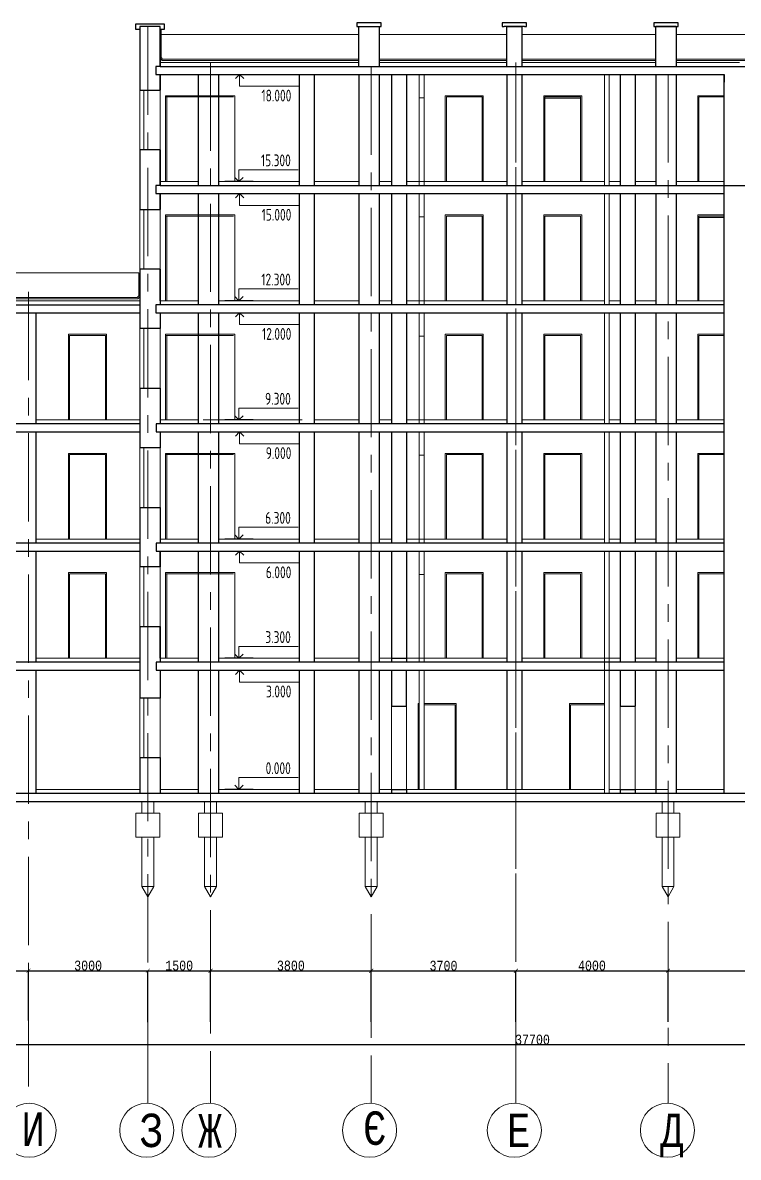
# Model space of a CAD drawing. Header units: millimetres. Extents: x -689206 to 4969298, y -1019800 to 703299.
# Drawn here: x -173477 to -155475, y -533390 to -504830 of the extents above; entities that cross this region are included whole.
import ezdxf

# ---------------------------------------------------------------- set-up
doc = ezdxf.new("R2010")
doc.units = ezdxf.units.MM
doc.linetypes.add('осеваяX2', pattern=[101.6, 63.5, -12.7, 12.7, -12.7])
doc.layers.add('РАЗМЕРЫ', color=7, linetype='Continuous', lineweight=9)
doc.layers.add('разрез1-1', color=7, linetype='Continuous')
doc.layers.add('сетка', color=104, linetype='Continuous')
doc.styles.add('Аннотативный', font='isocteur.ttf', dxfattribs={"width": 0.7, "height": 250})
doc.dimstyles.new('Аннотативный', dxfattribs={"dimscale": 0, "dimtxt": 250, "dimasz": 100, "dimexe": 1.25, "dimexo": 0.625, "dimtad": 1, "dimdec": 0, "dimtxsty": 'Аннотативный', "dimblk": 'ARCHTICK', "dimcen": 2.5, "dimadec": 0, "dimazin": 0, "dimtfac": 1, "dimtdec": 0, "dimtmove": 0, "dimatfit": 3, "dimfxl": 1, "dimarcsym": 0})

# ---------------------------------------------------------------- blocks, each defined once
blk = doc.blocks.new('_ArchTick')
at = {"color": 0, "linetype": 'ByBlock', "const_width": 0.15}
blk.add_lwpolyline([(-0.5, -0.5), (0.5, 0.5)], dxfattribs=at)
blk = doc.blocks.new('*D3248')
at = {"layer": 'Defpoints', "color": 0, "lineweight": 13, "ltscale": 35, "transparency": 16777216}
for p in [(-175053, -528692), (-173333, -528692), (-173333, -529950)]:
    blk.add_point(p, dxfattribs=at)
at = {"layer": 'РАЗМЕРЫ', "color": 0, "lineweight": -2, "ltscale": 35, "transparency": 16777216}
for p, q in [((-175053, -528691), (-175053, -528690)), ((-175053, -528692), (-173333, -528692)), ((-173333, -529949), (-173333, -528690))]:
    blk.add_line(p, q, dxfattribs=at)
at = {"layer": 'РАЗМЕРЫ', "color": 0, "lineweight": -2, "ltscale": 35, "transparency": 16777216, "xscale": 100, "yscale": 100, "zscale": 100, "rotation": 180}
blk.add_blockref('_ArchTick', (-175053, -528692), dxfattribs=at)
at = {"layer": 'РАЗМЕРЫ', "color": 0, "lineweight": -2, "ltscale": 35, "transparency": 16777216, "xscale": 100, "yscale": 100, "zscale": 100}
blk.add_blockref('_ArchTick', (-173333, -528692), dxfattribs=at)
at = {"layer": 'РАЗМЕРЫ', "color": 0, "lineweight": 5, "ltscale": 35, "transparency": 16777216, "insert": (-174193, -528566), "char_height": 250, "attachment_point": 5, "style": 'Аннотативный'}
blk.add_mtext('1800', dxfattribs=at)
blk = doc.blocks.new('*D3249')
at = {"layer": 'Defpoints', "color": 0, "lineweight": 13, "ltscale": 35, "transparency": 16777216}
for p in [(-173333, -528692), (-170331, -528692), (-170331, -529987)]:
    blk.add_point(p, dxfattribs=at)
at = {"layer": 'РАЗМЕРЫ', "color": 0, "lineweight": -2, "ltscale": 35, "transparency": 16777216}
for p, q in [((-173333, -528691), (-173333, -528690)), ((-173333, -528692), (-170331, -528692)), ((-170331, -529986), (-170331, -528690))]:
    blk.add_line(p, q, dxfattribs=at)
at = {"layer": 'РАЗМЕРЫ', "color": 0, "lineweight": -2, "ltscale": 35, "transparency": 16777216, "xscale": 100, "yscale": 100, "zscale": 100, "rotation": 180}
blk.add_blockref('_ArchTick', (-173333, -528692), dxfattribs=at)
at = {"layer": 'РАЗМЕРЫ', "color": 0, "lineweight": -2, "ltscale": 35, "transparency": 16777216, "xscale": 100, "yscale": 100, "zscale": 100}
blk.add_blockref('_ArchTick', (-170331, -528692), dxfattribs=at)
at = {"layer": 'РАЗМЕРЫ', "color": 0, "lineweight": 5, "ltscale": 35, "transparency": 16777216, "insert": (-171832, -528566), "char_height": 250, "attachment_point": 5, "style": 'Аннотативный'}
blk.add_mtext('3000', dxfattribs=at)
blk = doc.blocks.new('*D3250')
at = {"layer": 'Defpoints', "color": 0, "lineweight": 13, "ltscale": 35, "transparency": 16777216}
for p in [(-170331, -528692), (-168751, -528692), (-168751, -529983)]:
    blk.add_point(p, dxfattribs=at)
at = {"layer": 'РАЗМЕРЫ', "color": 0, "lineweight": -2, "ltscale": 35, "transparency": 16777216}
for p, q in [((-170331, -528691), (-170331, -528690)), ((-170331, -528692), (-168751, -528692)), ((-168751, -529982), (-168751, -528690))]:
    blk.add_line(p, q, dxfattribs=at)
at = {"layer": 'РАЗМЕРЫ', "color": 0, "lineweight": -2, "ltscale": 35, "transparency": 16777216, "xscale": 100, "yscale": 100, "zscale": 100, "rotation": 180}
blk.add_blockref('_ArchTick', (-170331, -528692), dxfattribs=at)
at = {"layer": 'РАЗМЕРЫ', "color": 0, "lineweight": -2, "ltscale": 35, "transparency": 16777216, "xscale": 100, "yscale": 100, "zscale": 100}
blk.add_blockref('_ArchTick', (-168751, -528692), dxfattribs=at)
at = {"layer": 'РАЗМЕРЫ', "color": 0, "lineweight": 5, "ltscale": 35, "transparency": 16777216, "insert": (-169541, -528566), "char_height": 250, "attachment_point": 5, "style": 'Аннотативный'}
blk.add_mtext('1500', dxfattribs=at)
blk = doc.blocks.new('*D3251')
at = {"layer": 'Defpoints', "color": 0, "lineweight": 13, "ltscale": 35, "transparency": 16777216}
for p in [(-168751, -528692), (-164711, -528692), (-164711, -529983)]:
    blk.add_point(p, dxfattribs=at)
at = {"layer": 'РАЗМЕРЫ', "color": 0, "lineweight": -2, "ltscale": 35, "transparency": 16777216}
for p, q in [((-168751, -528691), (-168751, -528690)), ((-168751, -528692), (-164711, -528692)), ((-164711, -529982), (-164711, -528690))]:
    blk.add_line(p, q, dxfattribs=at)
at = {"layer": 'РАЗМЕРЫ', "color": 0, "lineweight": -2, "ltscale": 35, "transparency": 16777216, "xscale": 100, "yscale": 100, "zscale": 100, "rotation": 180}
blk.add_blockref('_ArchTick', (-168751, -528692), dxfattribs=at)
at = {"layer": 'РАЗМЕРЫ', "color": 0, "lineweight": -2, "ltscale": 35, "transparency": 16777216, "xscale": 100, "yscale": 100, "zscale": 100}
blk.add_blockref('_ArchTick', (-164711, -528692), dxfattribs=at)
at = {"layer": 'РАЗМЕРЫ', "color": 0, "lineweight": 5, "ltscale": 35, "transparency": 16777216, "insert": (-166731, -528566), "char_height": 250, "attachment_point": 5, "style": 'Аннотативный'}
blk.add_mtext('3800', dxfattribs=at)
blk = doc.blocks.new('*D3252')
at = {"layer": 'Defpoints', "color": 0, "lineweight": 13, "ltscale": 35, "transparency": 16777216}
for p in [(-164711, -528692), (-161071, -528696), (-161071, -529983)]:
    blk.add_point(p, dxfattribs=at)
at = {"layer": 'РАЗМЕРЫ', "color": 0, "lineweight": -2, "ltscale": 35, "transparency": 16777216}
for p, q in [((-164711, -528692), (-164711, -528697)), ((-164711, -528696), (-161071, -528696)), ((-161071, -529982), (-161071, -528694))]:
    blk.add_line(p, q, dxfattribs=at)
at = {"layer": 'РАЗМЕРЫ', "color": 0, "lineweight": -2, "ltscale": 35, "transparency": 16777216, "xscale": 100, "yscale": 100, "zscale": 100, "rotation": 180}
blk.add_blockref('_ArchTick', (-164711, -528696), dxfattribs=at)
at = {"layer": 'РАЗМЕРЫ', "color": 0, "lineweight": -2, "ltscale": 35, "transparency": 16777216, "xscale": 100, "yscale": 100, "zscale": 100}
blk.add_blockref('_ArchTick', (-161071, -528696), dxfattribs=at)
at = {"layer": 'РАЗМЕРЫ', "color": 0, "lineweight": 5, "ltscale": 35, "transparency": 16777216, "insert": (-162891, -528570), "char_height": 250, "attachment_point": 5, "style": 'Аннотативный'}
blk.add_mtext('3700', dxfattribs=at)
blk = doc.blocks.new('*D3253')
at = {"layer": 'Defpoints', "color": 0, "lineweight": 13, "ltscale": 35, "transparency": 16777216}
for p in [(-161071, -528692), (-157243, -528692), (-157243, -529982)]:
    blk.add_point(p, dxfattribs=at)
at = {"layer": 'РАЗМЕРЫ', "color": 0, "lineweight": -2, "ltscale": 35, "transparency": 16777216}
for p, q in [((-161071, -528691), (-161071, -528690)), ((-161071, -528692), (-157243, -528692)), ((-157243, -529981), (-157243, -528690))]:
    blk.add_line(p, q, dxfattribs=at)
at = {"layer": 'РАЗМЕРЫ', "color": 0, "lineweight": -2, "ltscale": 35, "transparency": 16777216, "xscale": 100, "yscale": 100, "zscale": 100, "rotation": 180}
blk.add_blockref('_ArchTick', (-161071, -528692), dxfattribs=at)
at = {"layer": 'РАЗМЕРЫ', "color": 0, "lineweight": -2, "ltscale": 35, "transparency": 16777216, "xscale": 100, "yscale": 100, "zscale": 100}
blk.add_blockref('_ArchTick', (-157243, -528692), dxfattribs=at)
at = {"layer": 'РАЗМЕРЫ', "color": 0, "lineweight": 5, "ltscale": 35, "transparency": 16777216, "insert": (-159157, -528566), "char_height": 250, "attachment_point": 5, "style": 'Аннотативный'}
blk.add_mtext('4000', dxfattribs=at)
blk = doc.blocks.new('*D3254')
at = {"layer": 'Defpoints', "color": 0, "lineweight": 13, "ltscale": 35, "transparency": 16777216}
for p in [(-157243, -528692), (-152449, -528692), (-152449, -529987)]:
    blk.add_point(p, dxfattribs=at)
at = {"layer": 'РАЗМЕРЫ', "color": 0, "lineweight": -2, "ltscale": 35, "transparency": 16777216}
for p, q in [((-157243, -528691), (-157243, -528690)), ((-157243, -528692), (-152449, -528692)), ((-152449, -529986), (-152449, -528690))]:
    blk.add_line(p, q, dxfattribs=at)
at = {"layer": 'РАЗМЕРЫ', "color": 0, "lineweight": -2, "ltscale": 35, "transparency": 16777216, "xscale": 100, "yscale": 100, "zscale": 100, "rotation": 180}
blk.add_blockref('_ArchTick', (-157243, -528692), dxfattribs=at)
at = {"layer": 'РАЗМЕРЫ', "color": 0, "lineweight": -2, "ltscale": 35, "transparency": 16777216, "xscale": 100, "yscale": 100, "zscale": 100}
blk.add_blockref('_ArchTick', (-152449, -528692), dxfattribs=at)
at = {"layer": 'РАЗМЕРЫ', "color": 0, "lineweight": 5, "ltscale": 35, "transparency": 16777216, "insert": (-154846, -528566), "char_height": 250, "attachment_point": 5, "style": 'Аннотативный'}
blk.add_mtext('5050', dxfattribs=at)
blk = doc.blocks.new('*D3257')
at = {"layer": 'Defpoints', "color": 0, "lineweight": 13, "ltscale": 35, "transparency": 16777216}
for p in [(-179533, -530555), (-179533, -530555), (-141774, -530555)]:
    blk.add_point(p, dxfattribs=at)
at = {"layer": 'РАЗМЕРЫ', "color": 0, "lineweight": -2, "ltscale": 35, "transparency": 16777216}
for p, q in [((-179533, -530554), (-179533, -530554)), ((-141774, -530555), (-179533, -530555)), ((-141774, -530554), (-141774, -530554))]:
    blk.add_line(p, q, dxfattribs=at)
at = {"layer": 'РАЗМЕРЫ', "color": 0, "lineweight": -2, "ltscale": 35, "transparency": 16777216, "xscale": 100, "yscale": 100, "zscale": 100, "rotation": 180}
blk.add_blockref('_ArchTick', (-179533, -530555), dxfattribs=at)
at = {"layer": 'РАЗМЕРЫ', "color": 0, "lineweight": -2, "ltscale": 35, "transparency": 16777216, "xscale": 100, "yscale": 100, "zscale": 100}
blk.add_blockref('_ArchTick', (-141774, -530555), dxfattribs=at)
at = {"layer": 'РАЗМЕРЫ', "color": 0, "lineweight": 5, "ltscale": 35, "transparency": 16777216, "insert": (-160653, -530429), "char_height": 250, "attachment_point": 5, "style": 'Аннотативный'}
blk.add_mtext('37700', dxfattribs=at)

msp = doc.modelspace()

# ---------------------------------------------------------------- linework, layer by layer
at = {"layer": 'РАЗМЕРЫ', "linetype": 'ByBlock', "lineweight": 30, "ltscale": 35}
for p, q in [((-170631.4, -504930), (-170631.4, -504855)), ((-170631.4, -504855), (-170021.4, -504855)), ((-170631.4, -505005), (-170631.4, -504930)), ((-170021.4, -504855), (-169921.4, -504855)), ((-169921.4, -504855), (-169921.4, -505005)), ((-170531.4, -505005), (-170631.4, -505005)), ((-169921.4, -505005), (-170021.4, -505005))]:
    msp.add_line(p, q, dxfattribs=at)
at = {"layer": 'РАЗМЕРЫ', "lineweight": 30, "ltscale": 35}
for p, q in [((-170021.4, -504930), (-170531.4, -504930)), ((-170531.4, -504930), (-170531.4, -505130)), ((-170021.4, -505830), (-170021.4, -504930)), ((-165021.4, -505931.8), (-165021.4, -504930)), ((-165021.4, -504930), (-164511.4, -504930)), ((-164511.4, -504930), (-164511.4, -505932)), ((-157551.4, -505934.6), (-157551.4, -504930)), ((-157551.4, -504930), (-157041.4, -504930)), ((-157041.4, -504930), (-157041.4, -505934.8)), ((-170531.4, -505130), (-170531.4, -506530)), ((-170021.4, -505130), (-170021.4, -505930)), ((-170021.4, -505930), (-170021.4, -505130)), ((-170021.4, -505930), (-170131.4, -505930)), ((-170131.4, -505930), (-170131.4, -506130)), ((-170021.4, -505930), (-152649, -505936.4)), ((-170131.4, -506130), (-170021.4, -506130)), ((-170021.4, -506130), (-155829, -506130)), ((-170021.4, -506530), (-170021.4, -506130)), ((-170021.4, -506530), (-170021.4, -506130)), ((-170021.4, -506130), (-170021.4, -506530)), ((-170021.4, -506530), (-170021.4, -506330)), ((-169061.4, -506130), (-169061.4, -508930)), ((-168551.4, -506130), (-168551.4, -508930)), ((-166521.4, -506130), (-166521.4, -508930)), ((-166141.4, -506130), (-166141.4, -508930)), ((-165021.4, -506130), (-165021.4, -508930)), ((-164511.4, -506130), (-164511.4, -508930)), ((-164200.5, -506130), (-164200.5, -508930)), ((-163820.5, -506130), (-163820.5, -508930)), ((-161301, -506130), (-161301, -508930)), ((-160921, -506130), (-160921, -508930)), ((-158451, -506130), (-158451, -508930)), ((-158071, -506130), (-158071, -508930)), ((-157551.4, -506130), (-157551.4, -508930)), ((-157041.4, -506130), (-157041.4, -508930)), ((-155829, -506130), (-155829, -506330)), ((-155829, -506330), (-155829, -506130)), ((-155829, -524230), (-155829, -506330)), ((-170531.4, -506530), (-170021.4, -506530)), ((-170021.4, -508030), (-170531.4, -508030)), ((-170531.4, -508030), (-170531.4, -509530)), ((-170021.4, -508930), (-170021.4, -508030)), ((-170021.4, -508830), (-170021.4, -508030)), ((-170021.4, -508830), (-170021.4, -508030)), ((-170021.4, -508030), (-170021.4, -508930)), ((-170021.4, -508930), (-170131.4, -508930)), ((-170131.4, -508930), (-170131.4, -509130)), ((-170021.4, -508930), (-152649, -508930)), ((-155829, -509130), (-155829, -508830)), ((-170131.4, -509130), (-170021.4, -509130)), ((-170021.4, -509330), (-170021.4, -509130)), ((-170021.4, -509130), (-155829, -509130)), ((-170021.4, -509530), (-170021.4, -509130)), ((-170021.4, -509130), (-170021.4, -509530)), ((-169061.4, -509130), (-169061.4, -511930)), ((-168551.4, -509130), (-168551.4, -511930)), ((-166521.4, -509130), (-166521.4, -511930)), ((-166141.4, -509130), (-166141.4, -511930)), ((-165021.4, -509130), (-165021.4, -511930)), ((-164511.4, -509130), (-164511.4, -511930)), ((-164200.5, -509130), (-164200.5, -511930)), ((-163820.5, -509130), (-163820.5, -511930)), ((-161301, -509130), (-161301, -511930)), ((-160921, -509130), (-160921, -511930)), ((-158451, -509130), (-158451, -511930)), ((-158071, -509130), (-158071, -511930)), ((-157551.4, -509130), (-157551.4, -511930)), ((-157041.4, -509130), (-157041.4, -511930)), ((-170531.4, -509530), (-170021.4, -509530)), ((-170021.4, -511030), (-170531.4, -511030)), ((-170531.4, -511030), (-170531.4, -512530)), ((-170021.4, -511830), (-170021.4, -511030)), ((-170021.4, -511030), (-170021.4, -511930)), ((-179333, -511930), (-170531.4, -511930)), ((-170021.4, -511930), (-170131.4, -511930)), ((-170131.4, -511930), (-170131.4, -512130)), ((-155829, -511930), (-170021.4, -511930)), ((-155829, -512130), (-155829, -511830)), ((-179333, -512130), (-170531.4, -512130)), ((-173143, -512130), (-173143, -514930)), ((-170131.4, -512130), (-170021.4, -512130)), ((-170021.4, -512130), (-155829, -512130)), ((-170021.4, -512130), (-170021.4, -512530)), ((-169061.4, -512130), (-169061.4, -514930)), ((-168551.4, -512130), (-168551.4, -514930)), ((-166521.4, -512130), (-166521.4, -514930)), ((-166141.4, -512130), (-166141.4, -514930)), ((-165021.4, -512130), (-165021.4, -514930)), ((-164511.4, -512130), (-164511.4, -514930)), ((-164200.5, -512130), (-164200.5, -514930)), ((-163820.5, -512130), (-163820.5, -514930)), ((-161301, -512130), (-161301, -514930)), ((-160921, -512130), (-160921, -514930)), ((-158451, -512130), (-158451, -514930)), ((-158071, -512130), (-158071, -514930)), ((-157551.4, -512130), (-157551.4, -514930)), ((-157041.4, -512130), (-157041.4, -514930)), ((-170021.4, -512530), (-170531.4, -512530)), ((-170531.4, -514030), (-170021.4, -514030)), ((-170531.4, -514030), (-170531.4, -515530)), ((-170021.4, -514030), (-170021.4, -514930)), ((-170531.4, -514930), (-179333, -514930)), ((-170021.4, -514930), (-170121.4, -514930)), ((-170121.4, -514930), (-170121.4, -515130)), ((-155829, -514930), (-170021.4, -514930)), ((-155829, -515130), (-155829, -514830)), ((-179333, -515130), (-170531.4, -515130)), ((-173143, -515130), (-173143, -517930)), ((-170121.4, -515130), (-170021.4, -515130)), ((-170021.4, -515130), (-155829, -515130)), ((-170021.4, -515130), (-170021.4, -515530)), ((-169061.4, -515130), (-169061.4, -517930)), ((-168551.4, -515130), (-168551.4, -517930)), ((-166521.4, -515130), (-166521.4, -517930)), ((-166141.4, -515130), (-166141.4, -517930)), ((-165021.4, -515130), (-165021.4, -517930)), ((-164511.4, -515130), (-164511.4, -517930)), ((-164200.5, -515130), (-164200.5, -517930)), ((-163820.5, -515130), (-163820.5, -517930)), ((-161301, -515130), (-161301, -517930)), ((-160921, -515130), (-160921, -517930)), ((-158451, -515130), (-158451, -517930)), ((-158071, -515130), (-158071, -517930)), ((-157551.4, -515130), (-157551.4, -517930)), ((-157041.4, -515130), (-157041.4, -517930)), ((-170021.4, -515530), (-170531.4, -515530)), ((-170531.4, -517030), (-170021.4, -517030)), ((-170531.4, -517030), (-170531.4, -518530)), ((-170021.4, -517030), (-170021.4, -517930)), ((-170531.4, -517930), (-179333, -517930)), ((-170021.4, -517930), (-170121.4, -517930)), ((-170121.4, -517930), (-170121.4, -518130)), ((-155829, -517930), (-170021.4, -517930)), ((-155829, -518130), (-155829, -517830)), ((-179333, -518130), (-170531.4, -518130)), ((-173143, -518130), (-173143, -520930)), ((-170121.4, -518130), (-170021.4, -518130)), ((-170021.4, -518530), (-170021.4, -518130)), ((-170021.4, -518130), (-155829, -518130)), ((-170021.4, -518130), (-170021.4, -518530)), ((-169061.4, -518130), (-169061.4, -520930)), ((-168551.4, -518130), (-168551.4, -520930)), ((-166521.4, -518130), (-166521.4, -520930)), ((-166141.4, -518130), (-166141.4, -520930)), ((-165021.4, -518130), (-165021.4, -520930)), ((-164511.4, -518130), (-164511.4, -520930)), ((-164200.5, -518130), (-164200.5, -520930)), ((-163820.5, -518130), (-163820.5, -520930)), ((-161301, -518130), (-161301, -520930)), ((-160921, -518130), (-160921, -520930)), ((-158451, -518130), (-158451, -520930)), ((-158071, -518130), (-158071, -520930)), ((-157551.4, -518130), (-157551.4, -520930)), ((-157041.4, -518130), (-157041.4, -520930)), ((-170021.4, -518530), (-170531.4, -518530)), ((-170531.4, -520030), (-170021.4, -520030)), ((-170531.4, -520030), (-170531.4, -521830)), ((-170021.4, -520830), (-170021.4, -520030)), ((-170021.4, -520030), (-170021.4, -520930)), ((-170531.4, -520930), (-179333, -520930)), ((-170021.4, -520930), (-170121.4, -520930)), ((-170121.4, -520930), (-170121.4, -521130)), ((-155829, -520930), (-170021.4, -520930)), ((-164200.5, -520830), (-163820.5, -520830)), ((-155829, -521130), (-155829, -520830)), ((-179333, -521130), (-170531.4, -521130)), ((-173143, -521130), (-173143, -524230)), ((-170121.4, -521130), (-170021.4, -521130)), ((-170021.4, -521130), (-155829, -521130)), ((-170021.4, -521130), (-170021.4, -521830)), ((-169061.4, -521130), (-169061.4, -524230)), ((-168551.4, -521130), (-168551.4, -524230)), ((-166521.4, -521130), (-166521.4, -524230)), ((-166141.4, -521130), (-166141.4, -524230)), ((-165021.4, -521130), (-165021.4, -524230)), ((-164511.4, -521130), (-164511.4, -524230)), ((-164200.5, -521130), (-164200.5, -522030)), ((-163820.5, -522030), (-163820.5, -521130)), ((-161301, -521130), (-161301, -524130)), ((-160921, -521130), (-160921, -524130)), ((-158451, -521130), (-158451, -522030)), ((-158071, -521130), (-158071, -522030)), ((-157551.4, -521130), (-157551.4, -524230)), ((-157041.4, -521130), (-157041.4, -524230)), ((-170021.4, -521830), (-170531.4, -521830)), ((-164200.5, -522030), (-163820.5, -522030)), ((-158451, -522030), (-158071, -522030)), ((-170531.4, -523330), (-170021.4, -523330)), ((-170531.4, -523330), (-170531.4, -524230)), ((-170021.4, -523330), (-170021.4, -524230)), ((-141928.9, -524230), (-179841, -524230)), ((-164200.5, -524130), (-163820.5, -524130)), ((-164200.5, -524130), (-164200.5, -524191.8)), ((-164200.5, -524191.8), (-164200.5, -524230)), ((-163820.5, -524130), (-163820.5, -524230)), ((-158451, -524130), (-158071, -524130)), ((-158451, -524130), (-158451, -524230)), ((-158071, -524130), (-158071, -524230)), ((-179841, -524430), (-141518.9, -524430))]:
    msp.add_line(p, q, dxfattribs=at)
at = {"layer": 'РАЗМЕРЫ', "linetype": 'осеваяX2', "lineweight": 5, "ltscale": 35}
for p, q in [((-170531.4, -504930), (-170331.4, -504930)), ((-170331.4, -504930), (-170331.4, -532028.6)), ((-170021.4, -505830), (-170021.4, -505730)), ((-168751.4, -505830), (-168751.4, -532028.6)), ((-164711.4, -505931.9), (-164711.4, -532028.6)), ((-161071, -532028.6), (-161071, -505830)), ((-169061.4, -506130), (-168871.4, -506130)), ((-169061.4, -506130), (-168751.4, -506130)), ((-165021.4, -506130), (-164951.4, -506130)), ((-161301, -506130), (-161071, -506130)), ((-161071, -506130), (-161071, -528339.3)), ((-157243.4, -506130), (-157243.4, -532028.6)), ((-173333, -511604.8), (-173333, -532028.6)), ((-170581.4, -511780), (-170531.4, -511730)), ((-170531.4, -511830), (-170531.4, -511730)), ((-173143, -512130), (-173333, -512130))]:
    msp.add_line(p, q, dxfattribs=at)
at = {"layer": 'РАЗМЕРЫ', "linetype": 'осеваяX2', "lineweight": 30, "ltscale": 35}
for p, q in [((-165021.4, -504830), (-165071.4, -504830)), ((-165071.4, -504830), (-165071.4, -504930)), ((-165071.4, -504930), (-165021.4, -504930)), ((-164461.4, -504830), (-165021.4, -504830)), ((-164511.4, -504930), (-164461.4, -504930)), ((-164461.4, -504930), (-164461.4, -504830)), ((-161366, -504830), (-161416, -504830)), ((-161416, -504830), (-161416, -504930)), ((-161416, -504930), (-161366, -504930)), ((-160806, -504830), (-161366, -504830)), ((-160856, -504930), (-161366, -504930)), ((-161301, -505830), (-161301, -504930)), ((-161301, -504930), (-160921, -504930)), ((-160921, -504930), (-160921, -505933.3)), ((-160856, -504930), (-160806, -504930)), ((-160806, -504930), (-160806, -504830)), ((-157551.4, -504830), (-157601.4, -504830)), ((-157601.4, -504830), (-157601.4, -504930)), ((-157601.4, -504930), (-157551.4, -504930)), ((-156991.4, -504830), (-157551.4, -504830)), ((-157041.4, -504930), (-157551.4, -504930)), ((-157041.4, -504930), (-156991.4, -504930)), ((-156991.4, -504930), (-156991.4, -504830)), ((-170021.4, -505830), (-170021.4, -505930)), ((-161301, -505933.2), (-161301, -505830))]:
    msp.add_line(p, q, dxfattribs=at)
at = {"layer": 'РАЗМЕРЫ', "lineweight": 5, "ltscale": 35}
for p, q in [((-165021.4, -505830), (-170021.4, -505830)), ((-161301, -505830), (-164511.4, -505830)), ((-157551.4, -505830), (-160921, -505830)), ((-170531.4, -508030), (-170531.4, -506530)), ((-170431.4, -508030), (-170431.4, -506530)), ((-170021.4, -508030), (-170021.4, -506530)), ((-169881.2, -506700), (-169881.2, -506670)), ((-169881.2, -506670), (-168141.2, -506670)), ((-169851.2, -506700), (-169881.2, -506700)), ((-169881.2, -506700), (-169881.2, -508830)), ((-169851.2, -508830), (-169851.2, -506700)), ((-169851.2, -506700), (-168171.2, -506700)), ((-168141.2, -506670), (-168141.2, -508830)), ((-163501, -506720), (-163381, -506720)), ((-162820, -506670), (-162850, -506670)), ((-162850, -506670), (-162850, -508830)), ((-161890, -506670), (-162820, -506670)), ((-162820, -506700), (-162820, -508830)), ((-162820, -508830), (-162820, -506700)), ((-162820, -506700), (-161920, -506700)), ((-161920, -506700), (-161920, -508830)), ((-161890, -506700), (-161890, -506670)), ((-161890, -508830), (-161890, -506700)), ((-160341, -506670), (-160371, -506670)), ((-160371, -506670), (-160371, -508830)), ((-159411, -506670), (-160341, -506670)), ((-160341, -506700), (-160341, -508830)), ((-160341, -508830), (-160341, -506700)), ((-160341, -506700), (-159441, -506700)), ((-160341, -508830), (-160341, -506730)), ((-160341, -506730), (-159441, -506730)), ((-159441, -506700), (-159441, -508830)), ((-159411, -506700), (-159411, -506670)), ((-159411, -508830), (-159411, -506700)), ((-156466.8, -506670), (-156496.8, -506670)), ((-156496.8, -506670), (-156496.8, -508830)), ((-155829, -506670), (-156466.8, -506670)), ((-156466.8, -506700), (-156466.8, -508830)), ((-156466.8, -508830), (-156466.8, -506700)), ((-156466.8, -506700), (-155829, -506700)), ((-170531.4, -508030), (-170431.4, -508030)), ((-170021.4, -508830), (-170021.4, -508030)), ((-170021.4, -508830), (-170021.4, -508930)), ((-163381, -508830), (-163501, -508830)), ((-170531.4, -511030), (-170531.4, -509530)), ((-170431.4, -511030), (-170431.4, -509530)), ((-170021.4, -511030), (-170021.4, -509530)), ((-169881.2, -509700), (-169881.2, -509670)), ((-169881.2, -509670), (-168141.2, -509670)), ((-169851.2, -509700), (-169881.2, -509700)), ((-169881.2, -509700), (-169881.2, -511830)), ((-169851.2, -511830), (-169851.2, -509700)), ((-169851.2, -509700), (-168171.2, -509700)), ((-168141.2, -509670), (-168141.2, -511830)), ((-163501, -509720), (-163381, -509720)), ((-162820, -509670), (-162850, -509670)), ((-162850, -509670), (-162850, -511830)), ((-161890, -509670), (-162820, -509670)), ((-162820, -509700), (-162820, -511830)), ((-162820, -511830), (-162820, -509700)), ((-162820, -509700), (-161920, -509700)), ((-161920, -509700), (-161920, -511830)), ((-161890, -509700), (-161890, -509670)), ((-161890, -511830), (-161890, -509700)), ((-160341, -509670), (-160371, -509670)), ((-160371, -509670), (-160371, -511830)), ((-159411, -509670), (-160341, -509670)), ((-160341, -509700), (-160341, -511830)), ((-160341, -511830), (-160341, -509700)), ((-160341, -509700), (-159441, -509700)), ((-159441, -509700), (-159441, -511830)), ((-159411, -509700), (-159411, -509670)), ((-159411, -511830), (-159411, -509700)), ((-156466.8, -509670), (-156496.8, -509670)), ((-156496.8, -509670), (-156496.8, -511830)), ((-155829, -509670), (-156466.8, -509670)), ((-156466.8, -509700), (-156466.8, -511830)), ((-156466.8, -511830), (-156466.8, -509700)), ((-156466.8, -509700), (-155829, -509700)), ((-156466.8, -511830), (-156466.8, -509730)), ((-156466.8, -509730), (-155829, -509730)), ((-170531.4, -511030), (-170431.4, -511030)), ((-170021.4, -511830), (-170021.4, -511030)), ((-170531.4, -511830), (-174743.4, -511830)), ((-163381, -511830), (-163501, -511830)), ((-170531.4, -514030), (-170531.4, -512530)), ((-170431.4, -514030), (-170431.4, -512530)), ((-170021.4, -514030), (-170021.4, -512510.9)), ((-172296, -512670), (-172326, -512670)), ((-172326, -512670), (-172326, -514830)), ((-171366, -512670), (-172296, -512670)), ((-172296, -512700), (-172296, -514830)), ((-172296, -514830), (-172296, -512700)), ((-172296, -512700), (-171396, -512700)), ((-171396, -512700), (-171396, -514830)), ((-171366, -512700), (-171366, -512670)), ((-171366, -514830), (-171366, -512700)), ((-169881.2, -512700), (-169881.2, -512670)), ((-169881.2, -512670), (-168141.2, -512670)), ((-169851.2, -512700), (-169881.2, -512700)), ((-169881.2, -512700), (-169881.2, -514830)), ((-169851.2, -514830), (-169851.2, -512700)), ((-169851.2, -512700), (-168171.2, -512700)), ((-168141.2, -512670), (-168141.2, -514830)), ((-163501, -512720), (-163381, -512720)), ((-162820, -512670), (-162850, -512670)), ((-162850, -512670), (-162850, -514830)), ((-161890, -512670), (-162820, -512670)), ((-162820, -512700), (-162820, -514830)), ((-162820, -514830), (-162820, -512700)), ((-162820, -512700), (-161920, -512700)), ((-161920, -512700), (-161920, -514830)), ((-161890, -512700), (-161890, -512670)), ((-161890, -514830), (-161890, -512700)), ((-160341, -512670), (-160371, -512670)), ((-160371, -512670), (-160371, -514830)), ((-159411, -512670), (-160341, -512670)), ((-160341, -512700), (-160341, -514830)), ((-160341, -514830), (-160341, -512700)), ((-160341, -512700), (-159441, -512700)), ((-159441, -512700), (-159441, -514830)), ((-159411, -512700), (-159411, -512670)), ((-159411, -514830), (-159411, -512700)), ((-156466.8, -512670), (-156496.8, -512670)), ((-156496.8, -512670), (-156496.8, -514830)), ((-155829, -512670), (-156466.8, -512670)), ((-156466.8, -512700), (-156466.8, -514830)), ((-156466.8, -514830), (-156466.8, -512700)), ((-156466.8, -512700), (-155829, -512700)), ((-170531.4, -514830), (-170531.4, -514030)), ((-170531.4, -514030), (-170431.4, -514030)), ((-163381, -514830), (-163501, -514830)), ((-172296, -515670), (-172326, -515670)), ((-172326, -515670), (-172326, -517830)), ((-171366, -515670), (-172296, -515670)), ((-172296, -515700), (-172296, -517830)), ((-172296, -517830), (-172296, -515700)), ((-172296, -515700), (-171396, -515700)), ((-171396, -515700), (-171396, -517830)), ((-171366, -515700), (-171366, -515670)), ((-171366, -517830), (-171366, -515700)), ((-170531.4, -517030), (-170531.4, -515530)), ((-170431.4, -517030), (-170431.4, -515530)), ((-170021.4, -517030), (-170021.4, -515530)), ((-169881.2, -515670), (-168141.2, -515670)), ((-169881.2, -515700), (-169881.2, -517830)), ((-169851.2, -517830), (-169851.2, -515700)), ((-169851.2, -515700), (-168171.2, -515700)), ((-168141.2, -515670), (-168141.2, -517830)), ((-163501, -515720), (-163381, -515720)), ((-162820, -515670), (-162850, -515670)), ((-162850, -515670), (-162850, -517830)), ((-161890, -515670), (-162820, -515670)), ((-162820, -515700), (-162820, -517830)), ((-162820, -517830), (-162820, -515700)), ((-162820, -515700), (-161920, -515700)), ((-161920, -515700), (-161920, -517830)), ((-161890, -515700), (-161890, -515670)), ((-161890, -517830), (-161890, -515700)), ((-160341, -515670), (-160371, -515670)), ((-160371, -515670), (-160371, -517830)), ((-159411, -515670), (-160341, -515670)), ((-160341, -515700), (-160341, -517830)), ((-160341, -517830), (-160341, -515700)), ((-160341, -515700), (-159441, -515700)), ((-159441, -515700), (-159441, -517830)), ((-159411, -515700), (-159411, -515670)), ((-159411, -517830), (-159411, -515700)), ((-156466.8, -515670), (-156496.8, -515670)), ((-156496.8, -515670), (-156496.8, -517830)), ((-155829, -515670), (-156466.8, -515670)), ((-156466.8, -515700), (-156466.8, -517830)), ((-156466.8, -517830), (-156466.8, -515700)), ((-156466.8, -515700), (-155829, -515700)), ((-170531.4, -517830), (-170531.4, -517030)), ((-170531.4, -517030), (-170431.4, -517030)), ((-163381, -517830), (-163501, -517830)), ((-170531.4, -520030), (-170531.4, -518530)), ((-170431.4, -520030), (-170431.4, -518530)), ((-170021.4, -520030), (-170021.4, -518530)), ((-172296, -518670), (-172326, -518670)), ((-172326, -518670), (-172326, -520830)), ((-171366, -518670), (-172296, -518670)), ((-172296, -518700), (-172296, -520830)), ((-172296, -520830), (-172296, -518700)), ((-172296, -518700), (-171396, -518700)), ((-171396, -518700), (-171396, -520830)), ((-171366, -518700), (-171366, -518670)), ((-171366, -520830), (-171366, -518700)), ((-169881.2, -518700), (-169881.2, -518670)), ((-169881.2, -518670), (-168141.2, -518670)), ((-169851.2, -518700), (-169881.2, -518700)), ((-169881.2, -518700), (-169881.2, -520830)), ((-169851.2, -520830), (-169851.2, -518700)), ((-169851.2, -518700), (-168171.2, -518700)), ((-168141.2, -518670), (-168141.2, -520830)), ((-163501, -518720), (-163381, -518720)), ((-162820, -518670), (-162850, -518670)), ((-162850, -518670), (-162850, -520830)), ((-161890, -518670), (-162820, -518670)), ((-162820, -518700), (-162820, -520830)), ((-162820, -520830), (-162820, -518700)), ((-162820, -518700), (-161920, -518700)), ((-161920, -518700), (-161920, -520830)), ((-161890, -518700), (-161890, -518670)), ((-161890, -520830), (-161890, -518700)), ((-160341, -518670), (-160371, -518670)), ((-160371, -518670), (-160371, -520830)), ((-159411, -518670), (-160341, -518670)), ((-160341, -518700), (-160341, -520830)), ((-160341, -520830), (-160341, -518700)), ((-160341, -518700), (-159441, -518700)), ((-159441, -518700), (-159441, -520830)), ((-159411, -518700), (-159411, -518670)), ((-159411, -520830), (-159411, -518700)), ((-156466.8, -518670), (-156496.8, -518670)), ((-156496.8, -518670), (-156496.8, -520830)), ((-155829, -518670), (-156466.8, -518670)), ((-156466.8, -518700), (-156466.8, -520830)), ((-156466.8, -520830), (-156466.8, -518700)), ((-156466.8, -518700), (-155829, -518700)), ((-170531.4, -520830), (-170531.4, -520030)), ((-170531.4, -520030), (-170431.4, -520030)), ((-163381, -520830), (-163501, -520830)), ((-170531.4, -523330), (-170531.4, -521830)), ((-170431.4, -523330), (-170431.4, -521830)), ((-170021.4, -523330), (-170021.4, -521830)), ((-163501, -521970), (-163531, -521970)), ((-163531, -521970), (-163531, -524130)), ((-163501, -524130), (-163501, -521970)), ((-162571, -521970), (-163381, -521970)), ((-163381, -522000), (-162601, -522000)), ((-162601, -522000), (-162601, -524130)), ((-162571, -522000), (-162571, -521970)), ((-162571, -524130), (-162571, -522000)), ((-159695.3, -521970), (-159725.3, -521970)), ((-159725.3, -521970), (-159725.3, -524130)), ((-158841, -521970), (-159710.3, -521970)), ((-159695.3, -524130), (-159695.3, -522000)), ((-159695.3, -522000), (-158841, -522000)), ((-170531.4, -524130), (-170531.4, -523330)), ((-170531.4, -523330), (-170431.4, -523330)), ((-163381, -524130), (-163501, -524130))]:
    msp.add_line(p, q, dxfattribs=at)
at = {"layer": 'РАЗМЕРЫ', "lineweight": 15, "ltscale": 35}
for p, q in [((-155449, -505830), (-157041.4, -505830)), ((-158841, -506130), (-158841, -508930)), ((-158721, -506130), (-158721, -508930)), ((-169061.4, -508830), (-170021.4, -508830)), ((-166521.4, -508830), (-168551.4, -508830)), ((-165021.4, -508830), (-166141.4, -508830)), ((-164200.5, -508830), (-164511.4, -508830)), ((-163501, -508830), (-163820.5, -508830)), ((-161301, -508830), (-163381, -508830)), ((-158841, -508830), (-160921, -508830)), ((-158451, -508830), (-158721, -508830)), ((-157551.4, -508830), (-158071, -508830)), ((-155829, -508830), (-157041.4, -508830)), ((-158841, -509130), (-158841, -511930)), ((-158721, -509130), (-158721, -511930)), ((-169061.4, -511830), (-170021.4, -511830)), ((-166521.4, -511830), (-168551.4, -511830)), ((-165021.4, -511830), (-166141.4, -511830)), ((-164200.5, -511830), (-164511.4, -511830)), ((-163501, -511830), (-163820.5, -511830)), ((-161301, -511830), (-163381, -511830)), ((-158841, -511830), (-160921, -511830)), ((-158451, -511830), (-158721, -511830)), ((-157551.4, -511830), (-158071, -511830)), ((-155829, -511830), (-157041.4, -511830)), ((-158841, -512130), (-158841, -514930)), ((-158721, -512130), (-158721, -514930)), ((-170531.4, -514830), (-173143, -514830)), ((-169061.4, -514830), (-170021.4, -514830)), ((-168934.2, -514830), (-166444.2, -514830)), ((-166521.4, -514830), (-168551.4, -514830)), ((-165021.4, -514830), (-166141.4, -514830)), ((-164200.5, -514830), (-164511.4, -514830)), ((-163501, -514830), (-163820.5, -514830)), ((-161301, -514830), (-163381, -514830)), ((-158841, -514830), (-160921, -514830)), ((-158451, -514830), (-158721, -514830)), ((-157551.4, -514830), (-158071, -514830)), ((-155829, -514830), (-157041.4, -514830)), ((-158841, -515130), (-158841, -517930)), ((-158721, -515130), (-158721, -517930)), ((-170531.4, -517830), (-173143, -517830)), ((-169061.4, -517830), (-170021.4, -517830)), ((-166521.4, -517830), (-168551.4, -517830)), ((-165021.4, -517830), (-166141.4, -517830)), ((-164200.5, -517830), (-164511.4, -517830)), ((-163501, -517830), (-163820.5, -517830)), ((-161301, -517830), (-163381, -517830)), ((-158841, -517830), (-160921, -517830)), ((-158451, -517830), (-158721, -517830)), ((-157551.4, -517830), (-158071, -517830)), ((-155829, -517830), (-157041.4, -517830)), ((-158841, -518130), (-158841, -524230)), ((-158721, -518130), (-158721, -524230)), ((-164200.5, -518730), (-164200.5, -520830)), ((-163820.5, -518730), (-163820.5, -520830)), ((-170531.4, -520830), (-173143, -520830)), ((-169061.4, -520830), (-170021.4, -520830)), ((-166521.4, -520830), (-168551.4, -520830)), ((-165021.4, -520830), (-166141.4, -520830)), ((-164200.5, -520830), (-164511.4, -520830)), ((-163501, -520830), (-163820.5, -520830)), ((-161301, -520830), (-163381, -520830)), ((-158451, -520830), (-160921, -520830)), ((-157551.4, -520830), (-158071, -520830)), ((-155829, -520830), (-157041.4, -520830)), ((-164200.5, -522030), (-164200.5, -524130)), ((-163820.5, -522030), (-163820.5, -524130)), ((-163501, -522000), (-163501, -524130)), ((-158451, -524130), (-158451, -522030)), ((-158071, -524130), (-158071, -522030)), ((-170531.4, -524130), (-173143, -524130)), ((-169061.4, -524130), (-170021.4, -524130)), ((-166521.4, -524130), (-168551.4, -524130)), ((-165021.4, -524130), (-166141.4, -524130)), ((-158841, -524130), (-164511.4, -524130)), ((-157243.4, -524130), (-158721, -524130)), ((-155829, -524130), (-157041.4, -524130))]:
    msp.add_line(p, q, dxfattribs=at)
at = {"layer": 'РАЗМЕРЫ', "lineweight": 9, "ltscale": 35}
for p, q in [((-163501, -506130), (-163501, -508930)), ((-163381, -506130), (-163381, -508930)), ((-163501, -509130), (-163501, -511930)), ((-163381, -509130), (-163381, -511930)), ((-163501, -512130), (-163501, -514930)), ((-163381, -512130), (-163381, -514930)), ((-163501, -515130), (-163501, -517930)), ((-163381, -515130), (-163381, -517930)), ((-169881.2, -515700), (-169881.2, -515670)), ((-169851.2, -515700), (-169881.2, -515700)), ((-163501, -518130), (-163501, -520930)), ((-163381, -518130), (-163381, -520930)), ((-163501, -521130), (-163501, -524130)), ((-163381, -521130), (-163381, -524130))]:
    msp.add_line(p, q, dxfattribs=at)
at = {"layer": 'РАЗМЕРЫ', "lineweight": 18, "ltscale": 35}
for p, q in [((-170481.4, -524430), (-170481.4, -524730)), ((-170181.4, -524730), (-170181.4, -524430)), ((-168901.4, -524430), (-168901.4, -524730)), ((-168601.4, -524730), (-168601.4, -524430)), ((-164861.4, -524430), (-164861.4, -524730)), ((-164561.4, -524730), (-164561.4, -524430)), ((-157393.4, -524430), (-157393.4, -524730)), ((-157093.4, -524730), (-157093.4, -524430)), ((-170631.4, -525330), (-170631.4, -524730)), ((-170631.4, -524730), (-170481.4, -524730)), ((-170481.4, -524730), (-170331.4, -524730)), ((-170331.4, -524730), (-170031.4, -524730)), ((-170031.4, -524730), (-170031.4, -525330)), ((-169051.4, -525330), (-169051.4, -524730)), ((-169051.4, -524730), (-168901.4, -524730)), ((-168901.4, -524730), (-168751.4, -524730)), ((-168751.4, -524730), (-168451.4, -524730)), ((-168451.4, -524730), (-168451.4, -525330)), ((-165011.4, -525330), (-165011.4, -524730)), ((-165011.4, -524730), (-164861.4, -524730)), ((-164861.4, -524730), (-164711.4, -524730)), ((-164711.4, -524730), (-164411.4, -524730)), ((-164411.4, -524730), (-164411.4, -525330)), ((-157543.4, -525330), (-157543.4, -524730)), ((-157543.4, -524730), (-157393.4, -524730)), ((-157393.4, -524730), (-157243.4, -524730)), ((-157243.4, -524730), (-156943.4, -524730)), ((-156943.4, -524730), (-156943.4, -525330)), ((-170031.4, -525330), (-170631.4, -525330)), ((-170481.4, -526196.8), (-170481.4, -525330)), ((-170181.4, -525330), (-170181.4, -526208.8)), ((-168451.4, -525330), (-169051.4, -525330)), ((-168901.4, -526196.8), (-168901.4, -525330)), ((-168601.4, -525330), (-168601.4, -526208.8)), ((-164411.4, -525330), (-165011.4, -525330)), ((-164861.4, -526196.8), (-164861.4, -525330)), ((-164561.4, -525330), (-164561.4, -526208.8)), ((-156943.4, -525330), (-157543.4, -525330)), ((-157393.4, -526196.8), (-157393.4, -525330)), ((-157093.4, -525330), (-157093.4, -526208.8)), ((-170481.4, -526570.2), (-170481.4, -526196.8)), ((-170181.4, -526570.2), (-170181.4, -526208.8)), ((-168901.4, -526570.2), (-168901.4, -526196.8)), ((-168601.4, -526570.2), (-168601.4, -526208.8)), ((-164861.4, -526570.2), (-164861.4, -526196.8)), ((-164561.4, -526570.2), (-164561.4, -526208.8)), ((-157393.4, -526570.2), (-157393.4, -526196.8)), ((-157093.4, -526570.2), (-157093.4, -526208.8)), ((-170331.4, -526830), (-170481.4, -526570.2)), ((-170181.4, -526570.2), (-170481.4, -526570.2)), ((-170331.4, -526830), (-170181.4, -526570.2)), ((-168751.4, -526830), (-168901.4, -526570.2)), ((-168601.4, -526570.2), (-168901.4, -526570.2)), ((-168751.4, -526830), (-168601.4, -526570.2)), ((-164711.4, -526830), (-164861.4, -526570.2)), ((-164561.4, -526570.2), (-164861.4, -526570.2)), ((-164711.4, -526830), (-164561.4, -526570.2)), ((-157243.4, -526830), (-157393.4, -526570.2)), ((-157093.4, -526570.2), (-157393.4, -526570.2)), ((-157243.4, -526830), (-157093.4, -526570.2))]:
    msp.add_line(p, q, dxfattribs=at)
at = {"layer": 'разрез1-1', "lineweight": 5}
for p, q in [((-169996.7, -505705.3), (-169996.7, -505005)), ((-169996.7, -505130), (-165021.4, -505130)), ((-164511.4, -505130), (-161301, -505130)), ((-160921, -505130), (-157551.4, -505130)), ((-157041.4, -505130), (-152673.7, -505130)), ((-164511.4, -505780), (-161301, -505780)), ((-160921, -505780), (-157551.4, -505780)), ((-157041.4, -505780), (-152699, -505780)), ((-168022.8, -506130), (-168022.8, -506427.8)), ((-168022.8, -506427.8), (-166533.7, -506427.8)), ((-168036.8, -508830), (-168036.8, -508532.2)), ((-168036.8, -508532.2), (-166547.7, -508532.2)), ((-168022.8, -509130), (-168022.8, -509427.8)), ((-168022.8, -509427.8), (-166533.7, -509427.8)), ((-174743.4, -511130), (-170556.2, -511130)), ((-170556.2, -511705.3), (-170556.2, -511130)), ((-174743.4, -511780), (-171839.9, -511780)), ((-171839.9, -511780), (-170581.4, -511780)), ((-168036.8, -511830), (-168036.8, -511532.2)), ((-168036.8, -511532.2), (-166547.7, -511532.2)), ((-168022.8, -512130), (-168022.8, -512427.8)), ((-168022.8, -512427.8), (-166533.7, -512427.8)), ((-168036.8, -514830), (-168036.8, -514532.2)), ((-168036.8, -514532.2), (-166547.7, -514532.2)), ((-168022.8, -515130), (-168022.8, -515427.8)), ((-168022.8, -515427.8), (-166533.7, -515427.8)), ((-168036.8, -517830), (-168036.8, -517532.2)), ((-168036.8, -517532.2), (-166547.7, -517532.2)), ((-168022.8, -518130), (-168022.8, -518427.8)), ((-168022.8, -518427.8), (-166533.7, -518427.8)), ((-168036.8, -520830), (-168036.8, -520532.2)), ((-168036.8, -520532.2), (-166547.7, -520532.2)), ((-168022.8, -521130), (-168022.8, -521427.8)), ((-168022.8, -521427.8), (-166533.7, -521427.8)), ((-168036.8, -524130), (-168036.8, -523832.2)), ((-168036.8, -523832.2), (-166547.7, -523832.2))]:
    msp.add_line(p, q, dxfattribs=at)
at = {"layer": 'разрез1-1', "lineweight": 15}
msp.add_line((-165619, -505780), (-165021.4, -505780), dxfattribs=at)
at = {"layer": 'разрез1-1', "lineweight": 30}
for p, q in [((-168022.8, -506130), (-168128.1, -506235.3)), ((-168022.8, -506130), (-167917.5, -506235.3)), ((-167682.3, -508830), (-168391.4, -508830)), ((-168036.8, -508830), (-168142.1, -508724.7)), ((-168036.8, -508830), (-167931.5, -508724.7)), ((-168022.8, -509130), (-168128.1, -509235.3)), ((-168022.8, -509130), (-167917.5, -509235.3)), ((-168036.8, -511830), (-168142.1, -511724.7)), ((-168036.8, -511830), (-167931.5, -511724.7)), ((-167682.3, -511830), (-168391.4, -511830)), ((-168022.8, -512130), (-168128.1, -512235.3)), ((-168022.8, -512130), (-167917.5, -512235.3)), ((-167682.3, -514830), (-168391.4, -514830)), ((-168036.8, -514830), (-168142.1, -514724.7)), ((-168036.8, -514830), (-167931.5, -514724.7)), ((-168022.8, -515130), (-168128.1, -515235.3)), ((-168022.8, -515130), (-167917.5, -515235.3)), ((-168036.8, -517830), (-168142.1, -517724.7)), ((-168036.8, -517830), (-167931.5, -517724.7)), ((-167682.3, -517830), (-168391.4, -517830)), ((-168022.8, -518130), (-168128.1, -518235.3)), ((-168022.8, -518130), (-167917.5, -518235.3)), ((-167682.3, -520830), (-168391.4, -520830)), ((-168036.8, -520830), (-168142.1, -520724.7)), ((-168036.8, -520830), (-167931.5, -520724.7)), ((-168022.8, -521130), (-168128.1, -521235.3)), ((-168022.8, -521130), (-167917.5, -521235.3)), ((-168036.8, -524130), (-168142.1, -524024.7)), ((-168036.8, -524130), (-167931.5, -524024.7)), ((-167682.3, -524130), (-168391.4, -524130))]:
    msp.add_line(p, q, dxfattribs=at)
at = {"layer": 'разрез1-1', "lineweight": 5}
for points in [[(-170021.4, -505730), (-169971.4, -505780), (-165619, -505780)], [(-169996.7, -505705.3), (-169956.9, -505745), (-166021.4, -505745)], [(-161301, -505745), (-164511.4, -505745)], [(-157551.4, -505745), (-160921, -505745)], [(-152673.7, -505705.3), (-152713.5, -505745), (-157041.4, -505745)], [(-171839.9, -511745), (-174743.4, -511745)], [(-170556.2, -511705.3), (-170595.9, -511745), (-171839.9, -511745)]]:
    msp.add_lwpolyline(points, dxfattribs=at)
at = {"layer": 'разрез1-1', "lineweight": 15}
msp.add_lwpolyline([(-165021.4, -505745), (-166021.4, -505745)], dxfattribs=at)
at = {"layer": 'сетка', "lineweight": 5}
for centre in [(-173315.8, -532709.1), (-170355.9, -532708.9), (-168792.9, -532708.1), (-164751.6, -532708.2), (-161110.7, -532708.2), (-157258.7, -532709.2)]:
    msp.add_circle(centre, 680.7, dxfattribs=at)

# ---------------------------------------------------------------- texts
at = {"layer": 'РАЗМЕРЫ', "lineweight": 5, "ltscale": 35, "char_height": 841.3, "width": 7009.377, "attachment_point": 1, "style": 'Аннотативный'}
for s, insert in [('И', (-173509.6, -532260.9)), ('З', (-170539.7, -532290.8)), ('Ж', (-169060.6, -532301.9)), ('Є', (-164916.2, -532234.7)), ('Е', (-161294.6, -532290)), ('Д', (-157442.6, -532291))]:
    msp.add_mtext(s, dxfattribs=dict(at, insert=insert))
at = {"layer": 'разрез1-1', "lineweight": 30, "char_height": 297.819, "width": 1508.774, "style": 'Аннотативный'}
for s, insert, attachment_point in [('{\\fISOCPEUR|b0|i0|c204|p34;18.000\\fISOCPEUR|b0|i0|c0|p34; }', (-166719.1, -506813.5), 9), ('{\\fISOCPEUR|b0|i0|c204|p34;15.300\\fISOCPEUR|b0|i0|c0|p34; }', (-166733.1, -508146.5), 3), ('{\\fISOCPEUR|b0|i0|c204|p34;15.000\\fISOCPEUR|b0|i0|c0|p34; }', (-166719.1, -509813.5), 9), ('{\\fISOCPEUR|b0|i0|c204|p34;12.300\\fISOCPEUR|b0|i0|c0|p34; }', (-166733.1, -511146.5), 3), ('{\\fISOCPEUR|b0|i0|c204|p34;12.000\\fISOCPEUR|b0|i0|c0|p34; }', (-166719.1, -512813.5), 9), ('{\\fISOCPEUR|b0|i0|c204|p34;9.300\\fISOCPEUR|b0|i0|c0|p34; }', (-166733.1, -514146.5), 3), ('{\\fISOCPEUR|b0|i0|c204|p34;9.000\\fISOCPEUR|b0|i0|c0|p34; }', (-166719.1, -515813.5), 9), ('{\\fISOCPEUR|b0|i0|c204|p34;6.300\\fISOCPEUR|b0|i0|c0|p34; }', (-166733.1, -517146.5), 3), ('{\\fISOCPEUR|b0|i0|c204|p34;6.000\\fISOCPEUR|b0|i0|c0|p34; }', (-166719.1, -518813.5), 9), ('{\\fISOCPEUR|b0|i0|c204|p34;3.300\\fISOCPEUR|b0|i0|c0|p34; }', (-166733.1, -520146.5), 3), ('{\\fISOCPEUR|b0|i0|c204|p34;3.000\\fISOCPEUR|b0|i0|c0|p34; }', (-166719.1, -521813.5), 9), ('{\\fISOCPEUR|b0|i0|c204|p34;0.000\\fISOCPEUR|b0|i0|c0|p34; }', (-166733.1, -523446.5), 3)]:
    msp.add_mtext(s, dxfattribs=dict(at, insert=insert, attachment_point=attachment_point))

# ---------------------------------------------------------------- dimensions: what is measured, and where the dimension line sits
at = {"layer": 'РАЗМЕРЫ', "lineweight": 5, "ltscale": 35}
for base, p1, p2, text, picture, middle in [((-173333, -528691.7), (-175053.4, -528691.7), (-173333, -529949.8), '1800', '*D3248', (-174193.2, -528566.1)), ((-170331.4, -528691.7), (-173333, -528691.7), (-170331.4, -529986.8), '3000', '*D3249', (-171832.2, -528566.1)), ((-168751.4, -528691.7), (-170331.4, -528691.7), (-168751.4, -529983), '1500', '*D3250', (-169541.4, -528566.1)), ((-164711.4, -528691.7), (-168751.4, -528691.7), (-164711.4, -529982.5), '3800', '*D3251', (-166731.4, -528566.1)), ((-157243.4, -528691.7), (-161071, -528691.7), (-157243.4, -529981.6), '4000', '*D3253', (-159157.2, -528566.1)), ((-152449, -528691.7), (-157243.4, -528691.7), (-152449, -529986.8), '5050', '*D3254', (-154846.2, -528566.1)), ((-179533, -530554.9), (-141773.9, -530554.9), (-179533, -530554.9), '37700', '*D3257', (-160653.5, -530429.3))]:
    dim = msp.add_linear_dim(base=base, p1=p1, p2=p2, text=text, dimstyle='Аннотативный', dxfattribs=at)
    dim.commit()
    dim.dimension.update_dxf_attribs({"geometry": picture, "text_midpoint": middle})
dim = msp.add_linear_dim(base=(-161071, -528695.5), p1=(-164711.4, -528691.7), p2=(-161071, -529983), text='3700', dimstyle='Аннотативный', dxfattribs=at)
dim.commit()
dim.dimension.update_dxf_attribs({"geometry": '*D3252', "text_midpoint": (-162891.2, -528695.5), "dimtype": 160})

doc.saveas('drawing.dxf')
